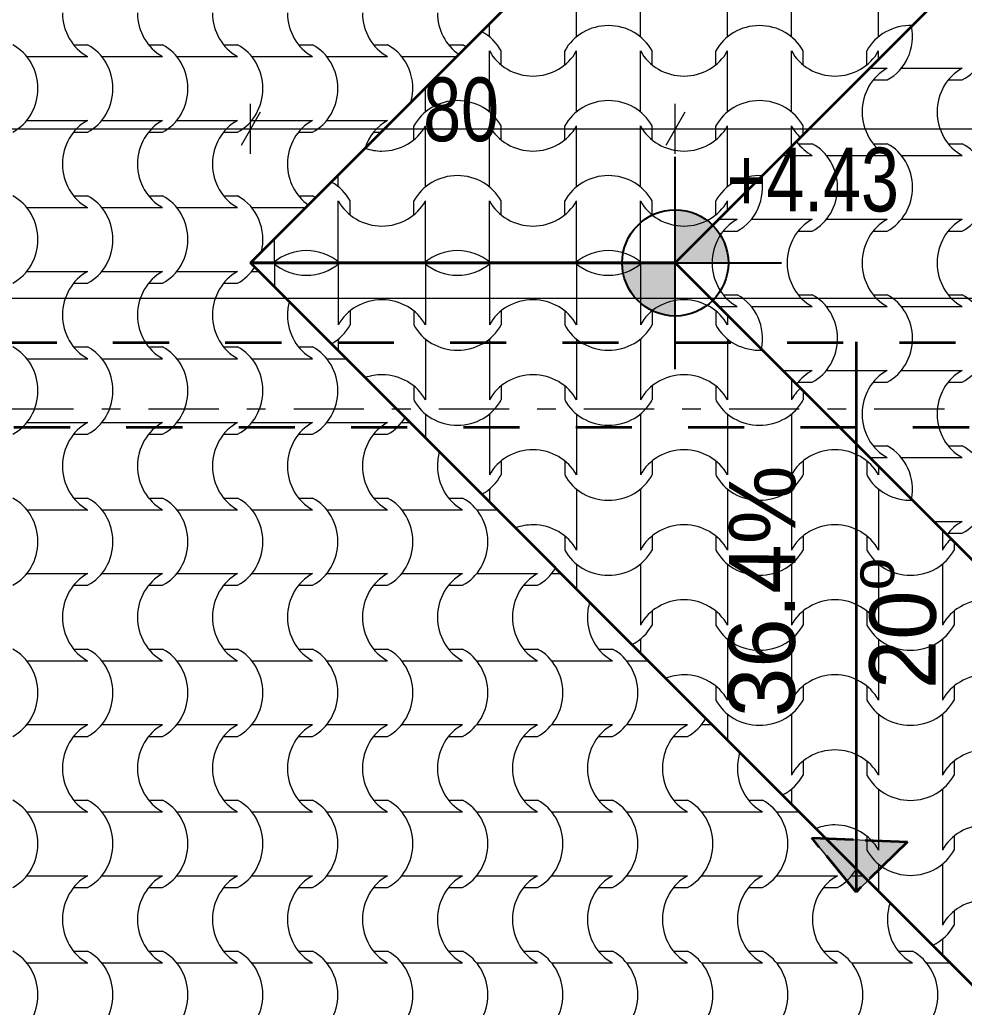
# Model space of a CAD drawing. Extents: x 1230 to 300706, y -1407 to 36108.
# Drawn here: x 249034 to 250814, y 9099 to 10958 of the extents above; entities that cross this region are included whole.
import ezdxf

# ---------------------------------------------------------------- set-up
doc = ezdxf.new("R2010")
doc.units = 0
doc.header["$LTSCALE"] = 5
doc.header["$MEASUREMENT"] = 0
doc.set_wipeout_variables(frame=1)
for name, pattern in [('- Двойно прекъснати линии', [1093.611073, 529.166651, -211.666656, 141.111112, -211.666656]), ('- Прекъснати линия', [423.333333, 211.666667, -211.666667]), ('- Скирити линии', [245, 200, -45]), ('Wipeout_Contour', [100000, 0, -100000])]:
    doc.linetypes.add(name, pattern=pattern)
for name, color, linetype, lineweight in [('1', 255, 'Continuous', 13), ('102', 254, 'Continuous', 15), ('41', 7, 'Continuous', 35), ('46', 9, 'Continuous', 35), ('85', 254, 'Continuous', 20)]:
    doc.layers.add(name, color=color, linetype=linetype, lineweight=lineweight)
doc.layers.add('58', color=7, linetype='Continuous', lineweight=25, true_color=0xdf0000)
doc.layers.add('65', color=7, linetype='Continuous', lineweight=20, true_color=0x4e4e4e)
doc.styles.add('GENERATED_STYLE_4', font='arial.ttf')
doc.styles.add('GENERATED_STYLE_6', font='Cambria Math.ttf')

# ---------------------------------------------------------------- blocks, each defined once
blk = doc.blocks.new('*X44')
at = {"layer": '102', "color": 254, "linetype": 'Continuous', "lineweight": 15}
for p, q in [((267.705, 173.711), (268.232, 173.711)), ((270.53, 173.711), (271.057, 173.711)), ((273.356, 173.711), (273.882, 173.711)), ((276.181, 173.711), (276.708, 173.711)), ((279.006, 173.711), (279.533, 173.711)), ((281.832, 173.711), (282.359, 173.711)), ((265.94, 173.271), (267.086, 173.271)), ((267.086, 173.271), (268.232, 173.271)), ((268.765, 173.271), (269.911, 173.271)), ((269.911, 173.271), (271.057, 173.271)), ((271.591, 173.271), (272.736, 173.271)), ((272.736, 173.271), (273.882, 173.271)), ((274.416, 173.271), (275.562, 173.271)), ((275.562, 173.271), (276.708, 173.271)), ((277.241, 173.271), (278.387, 173.271)), ((278.387, 173.271), (279.533, 173.271)), ((280.067, 173.271), (281.213, 173.271)), ((281.213, 173.271), (282.144, 173.271)), ((265.94, 170.866), (267.086, 170.866)), ((267.086, 170.866), (268.232, 170.866)), ((268.765, 170.866), (269.911, 170.866)), ((269.911, 170.866), (271.057, 170.866)), ((271.591, 170.866), (272.736, 170.866)), ((272.736, 170.866), (273.882, 170.866)), ((274.416, 170.866), (275.562, 170.866)), ((275.562, 170.866), (276.708, 170.866)), ((277.241, 170.866), (278.387, 170.866)), ((278.387, 170.866), (279.533, 170.866)), ((267.705, 170.426), (268.232, 170.426)), ((270.53, 170.426), (271.057, 170.426)), ((273.356, 170.426), (273.882, 170.426)), ((276.181, 170.426), (276.708, 170.426)), ((279.006, 170.426), (279.299, 170.426)), ((267.705, 168.021), (268.232, 168.021)), ((270.53, 168.021), (271.057, 168.021)), ((273.356, 168.021), (273.882, 168.021)), ((276.181, 168.021), (276.708, 168.021)), ((265.94, 167.581), (267.086, 167.581)), ((267.086, 167.581), (268.232, 167.581)), ((268.765, 167.581), (269.911, 167.581)), ((269.911, 167.581), (271.057, 167.581)), ((271.591, 167.581), (272.736, 167.581)), ((272.736, 167.581), (273.882, 167.581)), ((274.416, 167.581), (275.562, 167.581)), ((275.562, 167.581), (276.455, 167.581)), ((265.94, 165.176), (267.086, 165.176)), ((267.086, 165.176), (268.232, 165.176)), ((268.765, 165.176), (269.911, 165.176)), ((269.911, 165.176), (271.057, 165.176)), ((271.591, 165.176), (272.736, 165.176)), ((272.736, 165.176), (273.882, 165.176)), ((274.416, 165.176), (274.693, 165.176)), ((267.705, 164.736), (268.232, 164.736)), ((270.53, 164.736), (271.057, 164.736)), ((273.356, 164.736), (273.882, 164.736)), ((267.705, 162.332), (268.232, 162.332)), ((270.53, 162.332), (271.057, 162.332)), ((273.356, 162.332), (273.882, 162.332)), ((276.181, 162.332), (276.708, 162.332)), ((265.94, 161.892), (267.086, 161.892)), ((267.086, 161.892), (268.232, 161.892)), ((268.765, 161.892), (269.911, 161.892)), ((269.911, 161.892), (271.057, 161.892)), ((271.591, 161.892), (272.736, 161.892)), ((272.736, 161.892), (273.882, 161.892)), ((274.416, 161.892), (275.562, 161.892)), ((275.562, 161.892), (276.708, 161.892)), ((277.241, 161.892), (277.978, 161.892)), ((265.94, 159.487), (267.086, 159.487)), ((267.086, 159.487), (268.232, 159.487)), ((268.765, 159.487), (269.911, 159.487)), ((269.911, 159.487), (271.057, 159.487)), ((271.591, 159.487), (272.736, 159.487)), ((272.736, 159.487), (273.882, 159.487)), ((274.416, 159.487), (275.562, 159.487)), ((275.562, 159.487), (276.708, 159.487)), ((277.241, 159.487), (278.387, 159.487)), ((278.387, 159.487), (279.533, 159.487)), ((280.067, 159.487), (280.382, 159.487)), ((267.705, 159.047), (268.232, 159.047)), ((270.53, 159.047), (271.057, 159.047)), ((273.356, 159.047), (273.882, 159.047)), ((276.181, 159.047), (276.708, 159.047)), ((279.006, 159.047), (279.533, 159.047)), ((267.705, 156.642), (268.232, 156.642)), ((270.53, 156.642), (271.057, 156.642)), ((273.356, 156.642), (273.882, 156.642)), ((276.181, 156.642), (276.708, 156.642)), ((279.006, 156.642), (279.533, 156.642)), ((281.832, 156.642), (282.359, 156.642)), ((265.94, 156.202), (267.086, 156.202)), ((267.086, 156.202), (268.232, 156.202)), ((268.765, 156.202), (269.911, 156.202)), ((269.911, 156.202), (271.057, 156.202)), ((271.591, 156.202), (272.736, 156.202)), ((272.736, 156.202), (273.882, 156.202)), ((274.416, 156.202), (275.562, 156.202)), ((275.562, 156.202), (276.708, 156.202)), ((277.241, 156.202), (278.387, 156.202)), ((278.387, 156.202), (279.533, 156.202)), ((280.067, 156.202), (281.213, 156.202)), ((281.213, 156.202), (282.359, 156.202)), ((282.892, 156.202), (283.667, 156.202)), ((265.94, 153.797), (267.086, 153.797)), ((267.086, 153.797), (268.232, 153.797)), ((268.765, 153.797), (269.911, 153.797)), ((269.911, 153.797), (271.057, 153.797)), ((271.591, 153.797), (272.736, 153.797)), ((272.736, 153.797), (273.882, 153.797)), ((274.416, 153.797), (275.562, 153.797)), ((275.562, 153.797), (276.708, 153.797)), ((277.241, 153.797), (278.387, 153.797)), ((278.387, 153.797), (279.533, 153.797)), ((280.067, 153.797), (281.213, 153.797)), ((281.213, 153.797), (282.359, 153.797)), ((282.892, 153.797), (284.038, 153.797)), ((284.038, 153.797), (285.184, 153.797)), ((285.718, 153.797), (286.072, 153.797)), ((267.705, 153.357), (268.232, 153.357)), ((270.53, 153.357), (271.057, 153.357)), ((273.356, 153.357), (273.882, 153.357)), ((276.181, 153.357), (276.708, 153.357)), ((279.006, 153.357), (279.533, 153.357)), ((281.832, 153.357), (282.359, 153.357)), ((284.657, 153.357), (285.184, 153.357)), ((267.705, 150.952), (268.232, 150.952)), ((270.53, 150.952), (271.057, 150.952)), ((273.356, 150.952), (273.882, 150.952)), ((276.181, 150.952), (276.708, 150.952)), ((279.006, 150.952), (279.533, 150.952)), ((281.832, 150.952), (282.359, 150.952)), ((284.657, 150.952), (285.184, 150.952)), ((287.483, 150.952), (288.009, 150.952)), ((265.94, 150.512), (267.086, 150.512)), ((267.086, 150.512), (268.232, 150.512)), ((268.765, 150.512), (269.911, 150.512)), ((269.911, 150.512), (271.057, 150.512)), ((271.591, 150.512), (272.736, 150.512)), ((272.736, 150.512), (273.882, 150.512)), ((274.416, 150.512), (275.562, 150.512)), ((275.562, 150.512), (276.708, 150.512)), ((277.241, 150.512), (278.387, 150.512)), ((278.387, 150.512), (279.533, 150.512)), ((280.067, 150.512), (281.213, 150.512)), ((281.213, 150.512), (282.359, 150.512)), ((282.892, 150.512), (284.038, 150.512)), ((284.038, 150.512), (285.184, 150.512)), ((285.718, 150.512), (286.863, 150.512)), ((286.863, 150.512), (288.009, 150.512)), ((288.543, 150.512), (289.357, 150.512)), ((265.94, 148.108), (267.086, 148.108)), ((267.086, 148.108), (268.232, 148.108)), ((268.765, 148.108), (269.911, 148.108)), ((269.911, 148.108), (271.057, 148.108)), ((271.591, 148.108), (272.736, 148.108)), ((272.736, 148.108), (273.882, 148.108)), ((274.416, 148.108), (275.562, 148.108)), ((275.562, 148.108), (276.708, 148.108)), ((277.241, 148.108), (278.387, 148.108)), ((278.387, 148.108), (279.533, 148.108)), ((280.067, 148.108), (281.213, 148.108)), ((281.213, 148.108), (282.359, 148.108)), ((282.892, 148.108), (284.038, 148.108)), ((284.038, 148.108), (285.184, 148.108)), ((285.718, 148.108), (286.863, 148.108)), ((286.863, 148.108), (288.009, 148.108)), ((288.543, 148.108), (289.689, 148.108)), ((289.689, 148.108), (290.835, 148.108)), ((291.368, 148.108), (291.761, 148.108)), ((267.705, 147.668), (268.232, 147.668)), ((270.53, 147.668), (271.057, 147.668)), ((273.356, 147.668), (273.882, 147.668)), ((276.181, 147.668), (276.708, 147.668)), ((279.006, 147.668), (279.533, 147.668)), ((281.832, 147.668), (282.359, 147.668)), ((284.657, 147.668), (285.184, 147.668)), ((287.483, 147.668), (288.009, 147.668)), ((290.308, 147.668), (290.835, 147.668)), ((267.705, 145.263), (268.232, 145.263)), ((270.53, 145.263), (271.057, 145.263)), ((273.356, 145.263), (273.882, 145.263)), ((276.181, 145.263), (276.708, 145.263)), ((279.006, 145.263), (279.533, 145.263)), ((281.832, 145.263), (282.359, 145.263)), ((284.657, 145.263), (285.184, 145.263)), ((287.483, 145.263), (288.009, 145.263)), ((290.308, 145.263), (290.835, 145.263)), ((293.133, 145.263), (293.66, 145.263)), ((265.94, 144.823), (267.086, 144.823)), ((267.086, 144.823), (268.232, 144.823)), ((268.765, 144.823), (269.911, 144.823)), ((269.911, 144.823), (271.057, 144.823)), ((271.591, 144.823), (272.736, 144.823)), ((272.736, 144.823), (273.882, 144.823)), ((274.416, 144.823), (275.562, 144.823)), ((275.562, 144.823), (276.708, 144.823)), ((277.241, 144.823), (278.387, 144.823)), ((278.387, 144.823), (279.533, 144.823)), ((280.067, 144.823), (281.213, 144.823)), ((281.213, 144.823), (282.359, 144.823)), ((282.892, 144.823), (284.038, 144.823)), ((284.038, 144.823), (285.184, 144.823)), ((285.718, 144.823), (286.863, 144.823)), ((286.863, 144.823), (288.009, 144.823)), ((288.543, 144.823), (289.689, 144.823)), ((289.689, 144.823), (290.835, 144.823)), ((291.368, 144.823), (292.514, 144.823)), ((292.514, 144.823), (293.66, 144.823)), ((294.194, 144.823), (295.046, 144.823)), ((265.94, 142.418), (267.086, 142.418)), ((267.086, 142.418), (268.232, 142.418)), ((268.765, 142.418), (269.911, 142.418)), ((269.911, 142.418), (271.057, 142.418)), ((271.591, 142.418), (272.736, 142.418)), ((272.736, 142.418), (273.882, 142.418)), ((274.416, 142.418), (275.562, 142.418)), ((275.562, 142.418), (276.708, 142.418)), ((277.241, 142.418), (278.387, 142.418)), ((278.387, 142.418), (279.533, 142.418)), ((280.067, 142.418), (281.213, 142.418)), ((281.213, 142.418), (282.359, 142.418)), ((282.892, 142.418), (284.038, 142.418)), ((284.038, 142.418), (285.184, 142.418)), ((285.718, 142.418), (286.863, 142.418)), ((286.863, 142.418), (288.009, 142.418)), ((288.543, 142.418), (289.689, 142.418)), ((289.689, 142.418), (290.835, 142.418)), ((291.368, 142.418), (292.514, 142.418)), ((292.514, 142.418), (293.66, 142.418)), ((294.194, 142.418), (295.34, 142.418)), ((295.34, 142.418), (296.485, 142.418)), ((297.019, 142.418), (297.451, 142.418)), ((267.705, 141.978), (268.232, 141.978)), ((270.53, 141.978), (271.057, 141.978)), ((273.356, 141.978), (273.882, 141.978)), ((276.181, 141.978), (276.708, 141.978)), ((279.006, 141.978), (279.533, 141.978)), ((281.832, 141.978), (282.359, 141.978)), ((284.657, 141.978), (285.184, 141.978)), ((287.483, 141.978), (288.009, 141.978)), ((290.308, 141.978), (290.835, 141.978)), ((293.133, 141.978), (293.66, 141.978)), ((295.959, 141.978), (296.485, 141.978)), ((267.705, 139.573), (268.232, 139.573)), ((270.53, 139.573), (271.057, 139.573)), ((273.356, 139.573), (273.882, 139.573)), ((276.181, 139.573), (276.708, 139.573)), ((279.006, 139.573), (279.533, 139.573)), ((281.832, 139.573), (282.359, 139.573)), ((284.657, 139.573), (285.184, 139.573)), ((287.483, 139.573), (288.009, 139.573)), ((290.308, 139.573), (290.835, 139.573)), ((293.133, 139.573), (293.66, 139.573)), ((295.959, 139.573), (296.485, 139.573)), ((298.784, 139.573), (299.311, 139.573)), ((265.94, 139.133), (267.086, 139.133)), ((267.086, 139.133), (268.232, 139.133)), ((268.765, 139.133), (269.911, 139.133)), ((269.911, 139.133), (271.057, 139.133)), ((271.591, 139.133), (272.736, 139.133)), ((272.736, 139.133), (273.882, 139.133)), ((274.416, 139.133), (275.562, 139.133)), ((275.562, 139.133), (276.708, 139.133)), ((277.241, 139.133), (278.387, 139.133)), ((278.387, 139.133), (279.533, 139.133)), ((280.067, 139.133), (281.213, 139.133)), ((281.213, 139.133), (282.359, 139.133)), ((282.892, 139.133), (284.038, 139.133)), ((284.038, 139.133), (285.184, 139.133)), ((285.718, 139.133), (286.863, 139.133)), ((286.863, 139.133), (288.009, 139.133)), ((288.543, 139.133), (289.689, 139.133)), ((289.689, 139.133), (290.835, 139.133)), ((291.368, 139.133), (292.514, 139.133)), ((292.514, 139.133), (293.66, 139.133)), ((294.194, 139.133), (295.34, 139.133)), ((295.34, 139.133), (296.485, 139.133)), ((297.019, 139.133), (298.165, 139.133)), ((298.165, 139.133), (299.311, 139.133)), ((299.845, 139.133), (300.736, 139.133))]:
    blk.add_line(p, q, dxfattribs=at)
for centre, major_axis, start_param, end_param in [((269.02, 174.919), (0, 1.849), 1.573772, 2.670554), ((271.846, 174.919), (0, 1.849), 1.573772, 2.670554), ((274.671, 174.919), (0, 1.849), 1.573772, 2.670554), ((277.496, 174.919), (0, 1.849), 1.573772, 2.670554), ((280.322, 174.919), (0, 1.849), 1.573772, 2.670554), ((283.147, 174.919), (0, 1.849), 1.573772, 2.582138), ((264.63, 172.068), (0, 1.839), 3.607672, 5.817106), ((267.455, 172.068), (0, 1.839), 3.607672, 5.817106), ((270.281, 172.068), (0, 1.839), 3.607672, 5.817106), ((273.106, 172.068), (0, 1.839), 3.607672, 5.817106), ((275.931, 172.068), (0, 1.839), 3.607672, 5.817106), ((278.757, 172.068), (0, 1.839), 4.419256, 5.817106), ((281.582, 172.068), (0, 1.839), 5.72325, 5.817106), ((269.02, 169.218), (0, 1.849), 0.471039, 1.56782), ((271.846, 169.218), (0, 1.849), 0.471039, 1.56782), ((274.671, 169.218), (0, 1.849), 0.471039, 1.56782), ((277.496, 169.218), (0, 1.849), 0.471039, 1.56782), ((280.322, 169.218), (0, 1.849), 0.471039, 1.251815), ((269.02, 169.229), (0, 1.849), 1.573772, 2.670554), ((271.846, 169.229), (0, 1.849), 1.573772, 2.670554), ((274.671, 169.229), (0, 1.849), 1.573772, 2.670554), ((277.496, 169.229), (0, 1.849), 1.573772, 2.566357), ((264.63, 166.379), (0, 1.839), 3.607672, 5.817106), ((267.455, 166.379), (0, 1.839), 3.607672, 5.817106), ((270.281, 166.379), (0, 1.839), 3.607672, 5.817106), ((273.106, 166.379), (0, 1.839), 4.449261, 5.817106), ((275.931, 166.379), (0, 1.839), 5.739188, 5.817106), ((269.02, 163.529), (0, 1.849), 0.471039, 1.56782), ((271.846, 163.529), (0, 1.849), 0.471039, 1.56782), ((274.671, 163.529), (0, 1.849), 0.471039, 1.56782), ((273.106, 166.379), (0, 1.839), 3.607672, 4.111027), ((277.496, 163.529), (0, 1.849), 1.289324, 1.56782), ((269.02, 163.54), (0, 1.849), 1.573772, 2.670554), ((271.846, 163.54), (0, 1.849), 1.573772, 2.670554), ((274.671, 163.54), (0, 1.849), 1.573772, 2.670554), ((277.496, 163.54), (0, 1.849), 1.573772, 2.670554), ((264.63, 160.689), (0, 1.839), 3.607672, 5.817106), ((267.455, 160.689), (0, 1.839), 3.607672, 5.817106), ((270.281, 160.689), (0, 1.839), 3.607672, 5.817106), ((273.106, 160.689), (0, 1.839), 3.607672, 5.817106), ((275.931, 160.689), (0, 1.839), 3.607672, 5.817106), ((278.757, 160.689), (0, 1.839), 3.607672, 4.126612), ((269.02, 157.839), (0, 1.849), 0.471039, 1.56782), ((271.846, 157.839), (0, 1.849), 0.471039, 1.56782), ((274.671, 157.839), (0, 1.849), 0.471039, 1.56782), ((277.496, 157.839), (0, 1.849), 0.471039, 1.56782), ((280.322, 157.839), (0, 1.849), 0.471039, 1.56782), ((283.147, 157.839), (0, 1.849), 1.27222, 1.56782), ((269.02, 157.85), (0, 1.849), 1.573772, 2.670554), ((271.846, 157.85), (0, 1.849), 1.573772, 2.670554), ((274.671, 157.85), (0, 1.849), 1.573772, 2.670554), ((277.496, 157.85), (0, 1.849), 1.573772, 2.670554), ((280.322, 157.85), (0, 1.849), 1.573772, 2.670554), ((283.147, 157.85), (0, 1.849), 1.573772, 2.670554), ((264.63, 155), (0, 1.839), 3.607672, 5.817106), ((267.455, 155), (0, 1.839), 3.607672, 5.817106), ((270.281, 155), (0, 1.839), 3.607672, 5.817106), ((273.106, 155), (0, 1.839), 3.607672, 5.817106), ((275.931, 155), (0, 1.839), 3.607672, 5.817106), ((278.757, 155), (0, 1.839), 3.607672, 5.817106), ((281.582, 155), (0, 1.839), 3.607672, 5.817106), ((284.408, 155), (0, 1.839), 3.607672, 4.142238), ((269.02, 152.149), (0, 1.849), 0.471039, 1.56782), ((271.846, 152.149), (0, 1.849), 0.471039, 1.56782), ((274.671, 152.149), (0, 1.849), 0.471039, 1.56782), ((277.496, 152.149), (0, 1.849), 0.471039, 1.56782), ((280.322, 152.149), (0, 1.849), 0.471039, 1.56782), ((283.147, 152.149), (0, 1.849), 0.471039, 1.56782), ((285.973, 152.149), (0, 1.849), 0.471039, 1.56782), ((288.798, 152.149), (0, 1.849), 1.255257, 1.56782), ((269.02, 152.16), (0, 1.849), 1.573772, 2.670554), ((271.846, 152.16), (0, 1.849), 1.573772, 2.670554), ((274.671, 152.16), (0, 1.849), 1.573772, 2.670554), ((277.496, 152.16), (0, 1.849), 1.573772, 2.670554), ((280.322, 152.16), (0, 1.849), 1.573772, 2.670554), ((283.147, 152.16), (0, 1.849), 1.573772, 2.670554), ((285.973, 152.16), (0, 1.849), 1.573772, 2.670554), ((288.798, 152.16), (0, 1.849), 1.573772, 2.670554), ((264.63, 149.31), (0, 1.839), 3.607672, 5.817106), ((267.455, 149.31), (0, 1.839), 3.607672, 5.817106), ((270.281, 149.31), (0, 1.839), 3.607672, 5.817106), ((273.106, 149.31), (0, 1.839), 3.607672, 5.817106), ((275.931, 149.31), (0, 1.839), 3.607672, 5.817106), ((278.757, 149.31), (0, 1.839), 3.607672, 5.817106), ((281.582, 149.31), (0, 1.839), 3.607672, 5.817106), ((284.408, 149.31), (0, 1.839), 3.607672, 5.817106), ((287.233, 149.31), (0, 1.839), 3.607672, 5.817106), ((269.02, 146.46), (0, 1.849), 0.471039, 1.56782), ((271.846, 146.46), (0, 1.849), 0.471039, 1.56782), ((274.671, 146.46), (0, 1.849), 0.471039, 1.56782), ((277.496, 146.46), (0, 1.849), 0.471039, 1.56782), ((280.322, 146.46), (0, 1.849), 0.471039, 1.56782), ((283.147, 146.46), (0, 1.849), 0.471039, 1.56782), ((285.973, 146.46), (0, 1.849), 0.471039, 1.56782), ((288.798, 146.46), (0, 1.849), 0.471039, 1.56782), ((291.623, 146.46), (0, 1.849), 0.471039, 1.56782), ((290.058, 149.31), (0, 1.839), 3.607672, 4.157909), ((294.449, 146.46), (0, 1.849), 1.238429, 1.56782), ((269.02, 146.471), (0, 1.849), 1.573772, 2.670554), ((271.846, 146.471), (0, 1.849), 1.573772, 2.670554), ((274.671, 146.471), (0, 1.849), 1.573772, 2.670554), ((277.496, 146.471), (0, 1.849), 1.573772, 2.670554), ((280.322, 146.471), (0, 1.849), 1.573772, 2.670554), ((283.147, 146.471), (0, 1.849), 1.573772, 2.670554), ((285.973, 146.471), (0, 1.849), 1.573772, 2.670554), ((288.798, 146.471), (0, 1.849), 1.573772, 2.670554), ((291.623, 146.471), (0, 1.849), 1.573772, 2.670554), ((294.449, 146.471), (0, 1.849), 1.573772, 2.670554), ((264.63, 143.62), (0, 1.839), 3.607672, 5.817106), ((267.455, 143.62), (0, 1.839), 3.607672, 5.817106), ((270.281, 143.62), (0, 1.839), 3.607672, 5.817106), ((273.106, 143.62), (0, 1.839), 3.607672, 5.817106), ((275.931, 143.62), (0, 1.839), 3.607672, 5.817106), ((278.757, 143.62), (0, 1.839), 3.607672, 5.817106), ((281.582, 143.62), (0, 1.839), 3.607672, 5.817106), ((284.408, 143.62), (0, 1.839), 3.607672, 5.817106), ((287.233, 143.62), (0, 1.839), 3.607672, 5.817106), ((290.058, 143.62), (0, 1.839), 3.607672, 5.817106), ((292.884, 143.62), (0, 1.839), 3.607672, 5.817106), ((295.709, 143.62), (0, 1.839), 3.607672, 4.173631), ((269.02, 140.77), (0, 1.849), 0.471039, 1.56782), ((271.846, 140.77), (0, 1.849), 0.471039, 1.56782), ((274.671, 140.77), (0, 1.849), 0.471039, 1.56782), ((277.496, 140.77), (0, 1.849), 0.471039, 1.56782), ((280.322, 140.77), (0, 1.849), 0.471039, 1.56782), ((283.147, 140.77), (0, 1.849), 0.471039, 1.56782), ((285.973, 140.77), (0, 1.849), 0.471039, 1.56782), ((288.798, 140.77), (0, 1.849), 0.471039, 1.56782), ((291.623, 140.77), (0, 1.849), 0.471039, 1.56782), ((294.449, 140.77), (0, 1.849), 0.471039, 1.56782), ((297.274, 140.77), (0, 1.849), 0.471039, 1.56782), ((300.1, 140.77), (0, 1.849), 1.221727, 1.56782), ((269.02, 140.781), (0, 1.849), 1.573772, 2.670554), ((271.846, 140.781), (0, 1.849), 1.573772, 2.670554), ((274.671, 140.781), (0, 1.849), 1.573772, 2.670554), ((277.496, 140.781), (0, 1.849), 1.573772, 2.670554), ((280.322, 140.781), (0, 1.849), 1.573772, 2.670554), ((283.147, 140.781), (0, 1.849), 1.573772, 2.670554), ((285.973, 140.781), (0, 1.849), 1.573772, 2.670554), ((288.798, 140.781), (0, 1.849), 1.573772, 2.670554), ((291.623, 140.781), (0, 1.849), 1.573772, 2.670554), ((294.449, 140.781), (0, 1.849), 1.573772, 2.670554), ((297.274, 140.781), (0, 1.849), 1.573772, 2.670554), ((300.1, 140.781), (0, 1.849), 1.573772, 2.670554), ((264.63, 137.931), (0, 1.839), 3.607672, 5.817106), ((267.455, 137.931), (0, 1.839), 3.607672, 5.817106), ((270.281, 137.931), (0, 1.839), 3.607672, 5.817106), ((273.106, 137.931), (0, 1.839), 3.607672, 5.817106), ((275.931, 137.931), (0, 1.839), 3.607672, 5.817106), ((278.757, 137.931), (0, 1.839), 3.607672, 5.817106), ((281.582, 137.931), (0, 1.839), 3.607672, 5.817106), ((284.408, 137.931), (0, 1.839), 3.607672, 5.817106), ((287.233, 137.931), (0, 1.839), 3.607672, 5.817106), ((290.058, 137.931), (0, 1.839), 3.607672, 5.817106), ((292.884, 137.931), (0, 1.839), 3.607672, 5.817106), ((295.709, 137.931), (0, 1.839), 3.607672, 5.817106), ((298.534, 137.931), (0, 1.839), 3.607672, 5.817106)]:
    blk.add_ellipse(centre, major_axis=major_axis, ratio=0.939693, start_param=start_param, end_param=end_param, dxfattribs=at)
blk = doc.blocks.new('*X46')
at = {"layer": '102', "color": 254, "linetype": 'Continuous', "lineweight": 15}
for p, q in [((297.703, 172.83), (298.359, 172.83)), ((298.892, 172.83), (300.038, 172.83)), ((300.038, 172.83), (301.184, 172.83)), ((297.832, 172.39), (298.359, 172.39)), ((300.657, 172.39), (301.184, 172.39)), ((295.006, 169.985), (295.533, 169.985)), ((297.832, 169.985), (298.359, 169.985)), ((300.657, 169.985), (301.184, 169.985)), ((294.418, 169.545), (295.533, 169.545)), ((296.067, 169.545), (297.213, 169.545)), ((297.213, 169.545), (298.359, 169.545)), ((298.892, 169.545), (300.038, 169.545)), ((300.038, 169.545), (301.184, 169.545)), ((292.014, 167.14), (292.708, 167.14)), ((293.241, 167.14), (294.387, 167.14)), ((294.387, 167.14), (295.533, 167.14)), ((296.067, 167.14), (297.213, 167.14)), ((297.213, 167.14), (298.359, 167.14)), ((298.892, 167.14), (300.038, 167.14)), ((300.038, 167.14), (301.184, 167.14)), ((292.181, 166.7), (292.708, 166.7)), ((295.006, 166.7), (295.533, 166.7)), ((297.832, 166.7), (298.359, 166.7)), ((300.657, 166.7), (301.184, 166.7)), ((292.181, 164.295), (292.708, 164.295)), ((295.006, 164.295), (295.533, 164.295)), ((297.832, 164.295), (298.359, 164.295)), ((300.657, 164.295), (301.184, 164.295)), ((292.014, 163.855), (292.708, 163.855)), ((293.241, 163.855), (294.387, 163.855)), ((294.387, 163.855), (295.533, 163.855)), ((296.067, 163.855), (297.213, 163.855)), ((297.213, 163.855), (298.359, 163.855)), ((298.892, 163.855), (300.038, 163.855)), ((300.038, 163.855), (301.184, 163.855)), ((294.418, 161.451), (295.533, 161.451)), ((296.067, 161.451), (297.213, 161.451)), ((297.213, 161.451), (298.359, 161.451)), ((298.892, 161.451), (300.038, 161.451)), ((300.038, 161.451), (301.184, 161.451)), ((295.006, 161.011), (295.533, 161.011)), ((297.832, 161.011), (298.359, 161.011)), ((300.657, 161.011), (301.184, 161.011)), ((297.832, 158.606), (298.359, 158.606)), ((300.657, 158.606), (301.184, 158.606)), ((297.703, 158.166), (298.359, 158.166)), ((298.892, 158.166), (300.038, 158.166)), ((300.038, 158.166), (301.184, 158.166)), ((300.108, 155.761), (301.184, 155.761)), ((300.657, 155.321), (301.184, 155.321))]:
    blk.add_line(p, q, dxfattribs=at)
for centre, major_axis, start_param, end_param in [((300.408, 174.032), (0, 1.839), 3.607672, 5.817106), ((297.582, 174.032), (0, 1.839), 3.607672, 4.914415), ((299.147, 171.182), (0, 1.849), 0.471039, 1.56782), ((301.973, 171.182), (0, 1.849), 0.471039, 1.56782), ((299.147, 171.193), (0, 1.849), 1.573772, 2.670554), ((301.973, 171.193), (0, 1.849), 1.573772, 2.670554), ((296.322, 171.193), (0, 1.849), 2.224335, 2.670554), ((294.757, 168.343), (0, 1.839), 3.607672, 5.817106), ((297.582, 168.343), (0, 1.839), 3.607672, 5.817106), ((300.408, 168.343), (0, 1.839), 3.607672, 5.817106), ((291.931, 168.343), (0, 1.839), 3.607672, 4.932386), ((293.496, 165.492), (0, 1.849), 0.471039, 1.56782), ((296.322, 165.492), (0, 1.849), 0.471039, 1.56782), ((299.147, 165.492), (0, 1.849), 0.471039, 1.56782), ((301.973, 165.492), (0, 1.849), 0.471039, 1.56782), ((293.496, 165.503), (0, 1.849), 1.573772, 2.670554), ((296.322, 165.503), (0, 1.849), 1.573772, 2.670554), ((299.147, 165.503), (0, 1.849), 1.573772, 2.670554), ((301.973, 165.503), (0, 1.849), 1.573772, 2.670554), ((291.931, 162.653), (0, 1.839), 4.492391, 5.817106), ((294.757, 162.653), (0, 1.839), 3.607672, 5.817106), ((297.582, 162.653), (0, 1.839), 3.607672, 5.817106), ((300.408, 162.653), (0, 1.839), 3.607672, 5.817106), ((296.322, 159.803), (0, 1.849), 0.471039, 0.917258), ((299.147, 159.803), (0, 1.849), 0.471039, 1.56782), ((301.973, 159.803), (0, 1.849), 0.471039, 1.56782), ((299.147, 159.814), (0, 1.849), 1.573772, 2.670554), ((301.973, 159.814), (0, 1.849), 1.573772, 2.670554), ((297.582, 156.963), (0, 1.839), 4.510363, 5.817106), ((300.408, 156.963), (0, 1.839), 3.607672, 5.817106), ((301.973, 154.113), (0, 1.849), 0.471039, 0.901898)]:
    blk.add_ellipse(centre, major_axis=major_axis, ratio=0.939693, start_param=start_param, end_param=end_param, dxfattribs=at)
blk = doc.blocks.new('*X47')
at = {"layer": '102', "color": 254, "linetype": 'Continuous', "lineweight": 15}
for p, q in [((275.272, 165.453), (275.272, 164.598)), ((277.676, 165.453), (277.676, 164.307)), ((280.961, 165.453), (280.961, 164.307)), ((283.366, 165.453), (283.366, 164.307)), ((286.651, 165.453), (286.651, 164.307)), ((289.056, 165.453), (289.056, 164.307)), ((277.676, 164.307), (277.676, 163.161)), ((280.961, 164.307), (280.961, 163.161)), ((283.366, 164.307), (283.366, 163.161)), ((286.651, 164.307), (286.651, 163.161)), ((289.056, 164.307), (289.056, 163.161)), ((278.116, 163.688), (278.116, 163.161)), ((280.521, 163.688), (280.521, 163.161)), ((283.806, 163.688), (283.806, 163.161)), ((286.211, 163.688), (286.211, 163.161)), ((289.496, 163.688), (289.496, 163.161)), ((291.9, 163.688), (291.9, 163.161)), ((292.34, 163.529), (292.34, 163.161)), ((277.676, 162.628), (277.676, 162.193)), ((280.961, 162.628), (280.961, 161.482)), ((283.366, 162.628), (283.366, 161.482)), ((286.651, 162.628), (286.651, 161.482)), ((289.056, 162.628), (289.056, 161.482)), ((292.34, 162.628), (292.34, 161.482)), ((280.961, 161.482), (280.961, 160.336)), ((283.366, 161.482), (283.366, 160.336)), ((286.651, 161.482), (286.651, 160.336)), ((289.056, 161.482), (289.056, 160.336)), ((292.34, 161.482), (292.34, 160.336)), ((294.745, 161.124), (294.745, 160.336)), ((280.521, 160.863), (280.521, 160.336)), ((283.806, 160.863), (283.806, 160.336)), ((286.211, 160.863), (286.211, 160.336)), ((289.496, 160.863), (289.496, 160.336)), ((291.9, 160.863), (291.9, 160.336)), ((295.185, 160.684), (295.185, 160.336)), ((280.961, 159.802), (280.961, 158.908)), ((283.366, 159.802), (283.366, 158.656)), ((286.651, 159.802), (286.651, 158.656)), ((289.056, 159.802), (289.056, 158.656)), ((292.34, 159.802), (292.34, 158.656)), ((294.745, 159.802), (294.745, 158.656)), ((283.366, 158.656), (283.366, 157.511)), ((286.651, 158.656), (286.651, 157.511)), ((289.056, 158.656), (289.056, 157.511)), ((292.34, 158.656), (292.34, 157.511)), ((294.745, 158.656), (294.745, 157.511)), ((283.806, 158.037), (283.806, 157.511)), ((286.211, 158.037), (286.211, 157.511)), ((289.496, 158.037), (289.496, 157.511)), ((291.9, 158.037), (291.9, 157.511)), ((295.185, 158.037), (295.185, 157.511)), ((297.59, 158.037), (297.59, 157.511)), ((298.03, 157.839), (298.03, 157.511)), ((283.366, 156.977), (283.366, 156.503)), ((286.651, 156.977), (286.651, 155.831)), ((289.056, 156.977), (289.056, 155.831)), ((292.34, 156.977), (292.34, 155.831)), ((294.745, 156.977), (294.745, 155.831)), ((298.03, 156.977), (298.03, 155.831)), ((286.651, 155.831), (286.651, 154.685)), ((289.056, 155.831), (289.056, 154.685)), ((292.34, 155.831), (292.34, 154.685)), ((294.745, 155.831), (294.745, 154.685)), ((298.03, 155.831), (298.03, 154.685)), ((286.211, 155.212), (286.211, 154.685)), ((289.496, 155.212), (289.496, 154.685)), ((291.9, 155.212), (291.9, 154.685)), ((295.185, 155.212), (295.185, 154.685)), ((297.59, 155.212), (297.59, 154.685)), ((300.435, 155.434), (300.435, 154.685)), ((300.875, 154.994), (300.875, 154.685)), ((286.651, 154.152), (286.651, 153.218)), ((289.056, 154.152), (289.056, 153.006)), ((292.34, 154.152), (292.34, 153.006)), ((294.745, 154.152), (294.745, 153.006)), ((298.03, 154.152), (298.03, 153.006)), ((300.435, 154.152), (300.435, 153.006)), ((289.056, 153.006), (289.056, 151.86)), ((292.34, 153.006), (292.34, 151.86)), ((294.745, 153.006), (294.745, 151.86)), ((298.03, 153.006), (298.03, 151.86)), ((300.435, 153.006), (300.435, 151.86)), ((289.496, 152.387), (289.496, 151.86)), ((291.9, 152.387), (291.9, 151.86)), ((295.185, 152.387), (295.185, 151.86)), ((297.59, 152.387), (297.59, 151.86)), ((300.875, 152.387), (300.875, 151.86)), ((289.056, 151.326), (289.056, 150.814)), ((292.34, 151.326), (292.34, 150.18)), ((294.745, 151.326), (294.745, 150.18)), ((298.03, 151.326), (298.03, 150.18)), ((300.435, 151.326), (300.435, 150.18)), ((292.34, 150.18), (292.34, 149.034)), ((294.745, 150.18), (294.745, 149.034)), ((298.03, 150.18), (298.03, 149.034)), ((300.435, 150.18), (300.435, 149.034)), ((291.9, 149.561), (291.9, 149.034)), ((295.185, 149.561), (295.185, 149.034)), ((297.59, 149.561), (297.59, 149.034)), ((300.875, 149.561), (300.875, 149.034)), ((292.34, 148.501), (292.34, 147.529)), ((294.745, 148.501), (294.745, 147.355)), ((298.03, 148.501), (298.03, 147.355)), ((300.435, 148.501), (300.435, 147.355)), ((294.745, 147.355), (294.745, 146.209)), ((298.03, 147.355), (298.03, 146.209)), ((300.435, 147.355), (300.435, 146.209)), ((295.185, 146.736), (295.185, 146.209)), ((297.59, 146.736), (297.59, 146.209)), ((300.875, 146.736), (300.875, 146.209)), ((294.745, 145.675), (294.745, 145.124)), ((298.03, 145.675), (298.03, 144.529)), ((300.435, 145.675), (300.435, 144.529)), ((298.03, 144.529), (298.03, 143.384)), ((300.435, 144.529), (300.435, 143.384)), ((297.59, 143.91), (297.59, 143.384)), ((300.875, 143.91), (300.875, 143.384)), ((298.03, 142.85), (298.03, 141.839)), ((300.435, 142.85), (300.435, 141.704)), ((300.435, 141.704), (300.435, 140.558)), ((300.875, 141.085), (300.875, 140.558)), ((300.435, 140.025), (300.435, 139.434))]:
    blk.add_line(p, q, dxfattribs=at)
for centre, major_axis, start_param, end_param in [((276.474, 166.763), (1.839, 0), 3.963435, 5.461341), ((282.164, 166.763), (1.839, 0), 3.963438, 5.461338), ((287.853, 166.763), (1.839, 0), 3.963441, 5.461335), ((279.324, 162.373), (1.849, 0), 1.573772, 2.670554), ((279.313, 162.373), (1.849, 0), 0.471039, 1.56782), ((285.014, 162.373), (1.849, 0), 1.573772, 2.670554), ((285.003, 162.373), (1.849, 0), 0.471039, 1.56782), ((290.703, 162.373), (1.849, 0), 1.573772, 2.670554), ((290.692, 162.373), (1.849, 0), 0.471039, 1.56782), ((276.474, 163.938), (1.839, 0), 5.249942, 5.817106), ((282.164, 163.938), (1.839, 0), 3.607672, 5.817106), ((287.853, 163.938), (1.839, 0), 3.607672, 5.817106), ((293.543, 163.938), (1.839, 0), 3.607672, 4.773885), ((279.324, 159.547), (1.849, 0), 1.573772, 1.92114), ((279.313, 159.547), (1.849, 0), 0.471039, 1.56782), ((285.014, 159.547), (1.849, 0), 1.573772, 2.670554), ((285.003, 159.547), (1.849, 0), 0.471039, 1.56782), ((290.703, 159.547), (1.849, 0), 1.573772, 2.670554), ((290.692, 159.547), (1.849, 0), 0.471039, 1.56782), ((296.393, 159.547), (1.849, 0), 2.353208, 2.670554), ((282.164, 161.112), (1.839, 0), 3.607672, 5.817106), ((287.853, 161.112), (1.839, 0), 3.607672, 5.817106), ((293.543, 161.112), (1.839, 0), 3.607672, 5.817106), ((285.014, 156.722), (1.849, 0), 1.573772, 2.670554), ((285.003, 156.722), (1.849, 0), 0.471039, 1.56782), ((290.703, 156.722), (1.849, 0), 1.573772, 2.670554), ((290.692, 156.722), (1.849, 0), 0.471039, 1.56782), ((296.393, 156.722), (1.849, 0), 1.573772, 2.670554), ((296.382, 156.722), (1.849, 0), 0.471039, 1.56782), ((282.164, 158.287), (1.839, 0), 5.234159, 5.817106), ((287.853, 158.287), (1.839, 0), 3.607672, 5.817106), ((293.543, 158.287), (1.839, 0), 3.607672, 5.817106), ((299.232, 158.287), (1.839, 0), 3.607672, 4.753718), ((285.014, 153.897), (1.849, 0), 1.573772, 1.937718), ((285.003, 153.897), (1.849, 0), 0.471039, 1.56782), ((290.703, 153.897), (1.849, 0), 1.573772, 2.670554), ((290.692, 153.897), (1.849, 0), 0.471039, 1.56782), ((296.393, 153.897), (1.849, 0), 1.573772, 2.670554), ((296.382, 153.897), (1.849, 0), 0.471039, 1.56782), ((302.083, 153.897), (1.849, 0), 2.368515, 2.670554), ((287.853, 155.462), (1.839, 0), 3.607672, 5.817106), ((293.543, 155.462), (1.839, 0), 3.607672, 5.817106), ((299.232, 155.462), (1.839, 0), 3.607672, 5.817106), ((290.703, 151.071), (1.849, 0), 1.573772, 2.670554), ((290.692, 151.071), (1.849, 0), 0.471039, 1.56782), ((296.393, 151.071), (1.849, 0), 1.573772, 2.670554), ((296.382, 151.071), (1.849, 0), 0.471039, 1.56782), ((302.083, 151.071), (1.849, 0), 1.573772, 2.670554), ((287.853, 152.636), (1.839, 0), 5.218316, 5.817106), ((293.543, 152.636), (1.839, 0), 3.607672, 5.817106), ((299.232, 152.636), (1.839, 0), 3.607672, 5.817106), ((290.703, 148.246), (1.849, 0), 1.573772, 1.954184), ((290.692, 148.246), (1.849, 0), 0.471039, 1.56782), ((296.393, 148.246), (1.849, 0), 1.573772, 2.670554), ((296.382, 148.246), (1.849, 0), 0.471039, 1.56782), ((302.083, 148.246), (1.849, 0), 1.573772, 2.670554), ((293.543, 149.811), (1.839, 0), 3.607672, 5.817106), ((299.232, 149.811), (1.839, 0), 3.607672, 5.817106), ((296.393, 145.42), (1.849, 0), 1.573772, 2.670554), ((296.382, 145.42), (1.849, 0), 0.471039, 1.56782), ((302.083, 145.42), (1.849, 0), 1.573772, 2.670554), ((293.543, 146.985), (1.839, 0), 5.20241, 5.817106), ((299.232, 146.985), (1.839, 0), 3.607672, 5.817106), ((296.393, 142.595), (1.849, 0), 1.573772, 1.970545), ((296.382, 142.595), (1.849, 0), 0.471039, 1.56782), ((302.083, 142.595), (1.849, 0), 1.573772, 2.670554), ((299.232, 144.16), (1.839, 0), 3.607672, 5.817106), ((302.083, 139.77), (1.849, 0), 1.573772, 2.670554), ((299.232, 141.335), (1.839, 0), 5.186435, 5.817106)]:
    blk.add_ellipse(centre, major_axis=major_axis, ratio=0.939693, start_param=start_param, end_param=end_param, dxfattribs=at)
blk = doc.blocks.new('*X48')
at = {"layer": '102', "color": 254, "linetype": 'Continuous', "lineweight": 15}
for p, q in [((286.651, 174.019), (286.651, 175.165)), ((289.056, 174.019), (289.056, 175.165)), ((292.34, 174.019), (292.34, 175.165)), ((294.745, 174.019), (294.745, 175.165)), ((298.03, 174.019), (298.03, 175.165)), ((283.366, 174.019), (283.366, 174.492)), ((283.366, 172.339), (283.366, 173.485)), ((283.806, 172.958), (283.806, 173.485)), ((286.211, 172.958), (286.211, 173.485)), ((286.651, 172.339), (286.651, 173.485)), ((289.056, 172.339), (289.056, 173.485)), ((289.496, 172.958), (289.496, 173.485)), ((291.9, 172.958), (291.9, 173.485)), ((292.34, 172.339), (292.34, 173.485)), ((294.745, 172.339), (294.745, 173.485)), ((295.185, 172.958), (295.185, 173.485)), ((297.59, 172.958), (297.59, 173.485)), ((298.03, 173.157), (298.03, 173.485)), ((283.366, 171.193), (283.366, 172.339)), ((286.651, 171.193), (286.651, 172.339)), ((289.056, 171.193), (289.056, 172.339)), ((292.34, 171.193), (292.34, 172.339)), ((294.745, 171.193), (294.745, 172.339)), ((280.961, 171.193), (280.961, 172.088)), ((280.521, 170.133), (280.521, 170.66)), ((280.961, 169.514), (280.961, 170.66)), ((283.366, 169.514), (283.366, 170.66)), ((283.806, 170.133), (283.806, 170.66)), ((286.211, 170.133), (286.211, 170.66)), ((286.651, 169.514), (286.651, 170.66)), ((289.056, 169.514), (289.056, 170.66)), ((289.496, 170.133), (289.496, 170.66)), ((291.9, 170.133), (291.9, 170.66)), ((292.34, 169.514), (292.34, 170.66)), ((294.745, 169.872), (294.745, 170.66)), ((295.185, 170.312), (295.185, 170.66)), ((280.961, 168.368), (280.961, 169.514)), ((283.366, 168.368), (283.366, 169.514)), ((286.651, 168.368), (286.651, 169.514)), ((289.056, 168.368), (289.056, 169.514)), ((292.34, 168.368), (292.34, 169.514)), ((277.676, 168.368), (277.676, 168.803)), ((277.676, 166.688), (277.676, 167.834)), ((278.116, 167.307), (278.116, 167.834)), ((280.521, 167.307), (280.521, 167.834)), ((280.961, 166.688), (280.961, 167.834)), ((283.366, 166.688), (283.366, 167.834)), ((283.806, 167.307), (283.806, 167.834)), ((286.211, 167.307), (286.211, 167.834)), ((286.651, 166.688), (286.651, 167.834)), ((289.056, 166.688), (289.056, 167.834)), ((289.496, 167.307), (289.496, 167.834)), ((291.9, 167.307), (291.9, 167.834)), ((292.34, 167.467), (292.34, 167.834)), ((277.676, 165.543), (277.676, 166.688)), ((280.961, 165.543), (280.961, 166.688)), ((283.366, 165.543), (283.366, 166.688)), ((286.651, 165.543), (286.651, 166.688)), ((289.056, 165.543), (289.056, 166.688)), ((275.272, 165.543), (275.272, 166.398))]:
    blk.add_line(p, q, dxfattribs=at)
for centre, major_axis, start_param, end_param in [((287.853, 172.709), (-1.839, 0), 3.607672, 5.817106), ((293.543, 172.709), (-1.839, 0), 3.607672, 5.817106), ((299.232, 172.709), (-1.839, 0), 4.67106, 5.817106), ((282.164, 172.709), (-1.839, 0), 3.607672, 4.190619), ((285.014, 174.274), (-1.849, 0), 0.471039, 1.56782), ((285.003, 174.274), (-1.849, 0), 1.573772, 2.670554), ((290.703, 174.274), (-1.849, 0), 0.471039, 1.56782), ((290.692, 174.274), (-1.849, 0), 1.573772, 2.670554), ((296.393, 174.274), (-1.849, 0), 0.471039, 1.56782), ((296.382, 174.274), (-1.849, 0), 1.573772, 2.670554), ((282.164, 169.883), (-1.839, 0), 3.607672, 5.817106), ((287.853, 169.883), (-1.839, 0), 3.607672, 5.817106), ((293.543, 169.883), (-1.839, 0), 3.607672, 5.817106), ((279.313, 171.448), (-1.849, 0), 1.573772, 2.670554), ((285.014, 171.448), (-1.849, 0), 0.471039, 1.56782), ((285.003, 171.448), (-1.849, 0), 1.573772, 2.670554), ((290.703, 171.448), (-1.849, 0), 0.471039, 1.56782), ((290.692, 171.448), (-1.849, 0), 1.573772, 2.670554), ((296.393, 171.448), (-1.849, 0), 0.471039, 0.788384), ((279.324, 171.448), (-1.849, 0), 1.220453, 1.56782), ((276.474, 167.058), (-1.839, 0), 3.607672, 4.174836), ((282.164, 167.058), (-1.839, 0), 3.607672, 5.817106), ((287.853, 167.058), (-1.839, 0), 3.607672, 5.817106), ((293.543, 167.058), (-1.839, 0), 4.650893, 5.817106), ((279.324, 168.623), (-1.849, 0), 0.471039, 1.56782), ((279.313, 168.623), (-1.849, 0), 1.573772, 2.670554), ((285.014, 168.623), (-1.849, 0), 0.471039, 1.56782), ((285.003, 168.623), (-1.849, 0), 1.573772, 2.670554), ((290.703, 168.623), (-1.849, 0), 0.471039, 1.56782), ((290.692, 168.623), (-1.849, 0), 1.573772, 2.670554), ((276.474, 164.232), (-1.839, 0), 3.963437, 5.461343), ((282.164, 164.232), (-1.839, 0), 3.96344, 5.46134), ((287.853, 164.232), (-1.839, 0), 3.963443, 5.461336)]:
    blk.add_ellipse(centre, major_axis=major_axis, ratio=0.939693, start_param=start_param, end_param=end_param, dxfattribs=at)

msp = doc.modelspace()

# ---------------------------------------------------------------- wipeouts: each hides what was drawn before it
at = {"color": 254, "linetype": 'Wipeout_Contour', "lineweight": 0, "ltscale": 1886.276001}
msp.add_wipeout([(252919.3, 13950.3), (246169.3, 13950.3), (246169.3, 7800.3), (246919.3, 7050.3), (252919.3, 7050.3), (249469.3, 10500.3)], dxfattribs=at)

# ---------------------------------------------------------------- next in the draw order: linework, layer by layer
at = {"layer": '41', "color": 7, "linetype": 'Continuous', "lineweight": 35, "ltscale": 0.1, "flags": 128}
for points in [[(252919.3, 13950.3), (249469.3, 10500.3)], [(249469.3, 10500.3), (252919.3, 7050.3)]]:
    msp.add_lwpolyline(points, dxfattribs=at)

# ---------------------------------------------------------------- next in the draw order: block references
at = {"layer": '65', "color": 251, "linetype": 'Continuous', "lineweight": 20, "true_color": 0x4e4e4e, "xscale": 50.00002355911847, "yscale": 50.00002355911847, "zscale": 50.00002355911847}
msp.add_blockref('*X44', (235750.7, 2225.4), dxfattribs=at)

# ---------------------------------------------------------------- next in the draw order: wipeouts: each hides what was drawn before it
at = {"color": 254, "linetype": 'Wipeout_Contour', "lineweight": 0, "ltscale": 1134.820648}
msp.add_wipeout([(253719.3, 13950.3), (250269.3, 10500.3), (253719.3, 7050.3)], dxfattribs=at)

# ---------------------------------------------------------------- next in the draw order: linework, layer by layer
at = {"layer": '41', "color": 7, "linetype": 'Continuous', "lineweight": 35, "ltscale": 0.1, "flags": 128}
for points in [[(250269.3, 10500.3), (253719.3, 13950.3)], [(253719.3, 7050.3), (250269.3, 10500.3)]]:
    msp.add_lwpolyline(points, dxfattribs=at)

# ---------------------------------------------------------------- next in the draw order: block references
at = {"layer": '65', "color": 251, "linetype": 'Continuous', "lineweight": 20, "true_color": 0x4e4e4e, "xscale": 50.00002355911847, "yscale": 50.00002355911847, "zscale": 50.00002355911847}
msp.add_blockref('*X46', (235750.7, 2225.4), dxfattribs=at)

# ---------------------------------------------------------------- next in the draw order: wipeouts: each hides what was drawn before it
at = {"color": 254, "linetype": 'Wipeout_Contour', "lineweight": 0, "ltscale": 1383.389464}
msp.add_wipeout([(253719.3, 7050.3), (250269.3, 10500.3), (249469.3, 10500.3), (252919.3, 7050.3)], dxfattribs=at)

# ---------------------------------------------------------------- next in the draw order: hatches: boundary and pattern name
at = {"layer": '1', "linetype": 'Continuous', "lineweight": 13, "true_color": 0x2b2b2b}
msp.add_hatch(color=250, dxfattribs=at).paths.add_polyline_path([(250706.7, 9410.4), (250526.5, 9417.5), (250609.8, 9315.6)])

# ---------------------------------------------------------------- next in the draw order: linework, layer by layer
at = {"layer": '1', "linetype": '- Двойно прекъснати линии', "lineweight": 13, "ltscale": 0.05}
msp.add_line((239434.5, 10225.3), (254120, 10225.3), dxfattribs=at)
at = {"layer": '1', "color": 250, "linetype": 'Continuous', "lineweight": 13, "true_color": 0x2b2b2b, "flags": 128}
msp.add_lwpolyline([(250706.7, 9410.4), (250609.8, 9315.6), (250526.5, 9417.5)], close=True, dxfattribs=at)
at = {"layer": '41', "color": 7, "linetype": 'Continuous', "lineweight": 35, "ltscale": 0.1, "flags": 128}
for points in [[(249469.3, 10500.3), (250269.3, 10500.3)], [(252919.3, 7050.3), (249469.3, 10500.3)], [(250269.3, 10500.3), (253719.3, 7050.3)], [(250609.8, 10351.4), (250609.8, 9315.6)]]:
    msp.add_lwpolyline(points, dxfattribs=at)
at = {"layer": '41', "color": 7, "linetype": '- Прекъснати линия', "lineweight": 35, "ltscale": 0.1, "flags": 128}
for points in [[(245063.3, 7300.3), (245063.3, 10350.3), (251669.3, 10350.3)], [(251669.3, 10190.3), (245223.3, 10190.3), (245223.3, 10225.3), (245223.3, 7300.3)]]:
    msp.add_lwpolyline(points, dxfattribs=at)
at = {"layer": '41', "color": 7, "linetype": '- Скирити линии', "lineweight": 35, "ltscale": 0.1, "flags": 128}
msp.add_lwpolyline([(250706.7, 9410.4), (250609.8, 9315.6), (250526.5, 9417.5)], close=True, dxfattribs=at)
at = {"layer": '85', "linetype": 'Continuous', "lineweight": 20, "ltscale": 0.05}
msp.add_line((239419.3, 10434.1), (253719.3, 10434.1), dxfattribs=at)

# ---------------------------------------------------------------- next in the draw order: block references
at = {"layer": '65', "color": 251, "linetype": 'Continuous', "lineweight": 20, "true_color": 0x4e4e4e, "xscale": 50.00002355911847, "yscale": 50.00002355911847, "zscale": 50.00002355911847}
msp.add_blockref('*X47', (235750.7, 2225.4), dxfattribs=at)

# ---------------------------------------------------------------- next in the draw order: texts
at = {"layer": '46', "color": 254, "linetype": 'Continuous', "lineweight": 35, "char_height": 125, "attachment_point": 5, "rotation": 89.7949, "style": 'GENERATED_STYLE_4'}
for s, insert in [('\\A1;{\\pqc;\\fCentury Gothic|b0|i0|c204|p34;36.4%}', (250433.4, 9882.1)), ('\\A1;{\\pqc;\\fCentury Gothic|b0|i0|c204|p34;20\\fCentury Gothic|b0|i0|c204|p34;\\A1{\\H.66x;\\Sо^  ;}}', (250697.6, 9821.3))]:
    msp.add_mtext(s, dxfattribs=dict(at, insert=insert))

# ---------------------------------------------------------------- next in the draw order: wipeouts: each hides what was drawn before it
at = {"color": 254, "linetype": 'Wipeout_Contour', "lineweight": 0, "ltscale": 1499.526525}
msp.add_wipeout([(252919.3, 13950.3), (249469.3, 10500.3), (250269.3, 10500.3), (253719.3, 13950.3)], dxfattribs=at)

# ---------------------------------------------------------------- next in the draw order: hatches: boundary and pattern name
at = {"layer": '58', "linetype": 'Continuous', "lineweight": 25, "true_color": 0xdf0000}
for points in [[(250269.3, 10500.3), (250369.3, 10500.3), (250361.6, 10538.5), (250340, 10571), (250307.5, 10592.6), (250269.3, 10600.3)], [(250269.3, 10500.3), (250169.3, 10500.3), (250176.9, 10462), (250198.5, 10429.5), (250231, 10407.9), (250269.3, 10400.3)]]:
    msp.add_hatch(color=12, dxfattribs=at).paths.add_polyline_path(points)

# ---------------------------------------------------------------- next in the draw order: linework, layer by layer
at = {"layer": '41', "color": 7, "linetype": 'Continuous', "lineweight": 35, "ltscale": 0.1, "flags": 128}
for points in [[(249469.3, 10500.3), (252919.3, 13950.3)], [(253719.3, 13950.3), (250269.3, 10500.3)], [(250269.3, 10500.3), (249469.3, 10500.3)]]:
    msp.add_lwpolyline(points, dxfattribs=at)
at = {"layer": '58', "color": 12, "linetype": 'Continuous', "lineweight": 25, "true_color": 0xdf0000}
for p, q in [((250269.3, 10300.3), (250269.3, 10700.3)), ((250069.3, 10500.3), (250469.3, 10500.3))]:
    msp.add_line(p, q, dxfattribs=at)
msp.add_circle((250269.3, 10500.3), 100, dxfattribs=at)
at = {"layer": '85', "linetype": 'Continuous', "lineweight": 20, "ltscale": 0.05}
for p, q in [((249469.3, 10705.8), (249469.3, 10799.6)), ((250269.3, 10705.8), (250269.3, 10799.6)), ((249487.3, 10784), (249451.2, 10721.5)), ((250287.3, 10784), (250251.2, 10721.5)), ((246169.3, 10752.7), (249469.3, 10752.7)), ((249469.3, 10752.7), (250269.3, 10752.7)), ((250269.3, 10752.7), (253719.3, 10752.7))]:
    msp.add_line(p, q, dxfattribs=at)

# ---------------------------------------------------------------- next in the draw order: block references
at = {"layer": '65', "color": 251, "linetype": 'Continuous', "lineweight": 20, "true_color": 0x4e4e4e, "xscale": 50.00002355911847, "yscale": 50.00002355911847, "zscale": 50.00002355911847}
msp.add_blockref('*X48', (235750.7, 2225.4), dxfattribs=at)

# ---------------------------------------------------------------- next in the draw order: texts
at = {"layer": '1', "linetype": 'Continuous', "lineweight": 13, "char_height": 120, "attachment_point": 7, "style": 'GENERATED_STYLE_6'}
for s, insert in [('\\A1;{\\W0.800000x;\\pql;\\fCentury Gothic|b0|i0|c0|p34;80}', (249794.3, 10727.8)), ('\\A1;{\\W0.800000x;\\pql;\\fCentury Gothic|b0|i0|c0|p34;+4.43}', (250365.8, 10595.6))]:
    msp.add_mtext(s, dxfattribs=dict(at, insert=insert))

doc.saveas('drawing.dxf')
